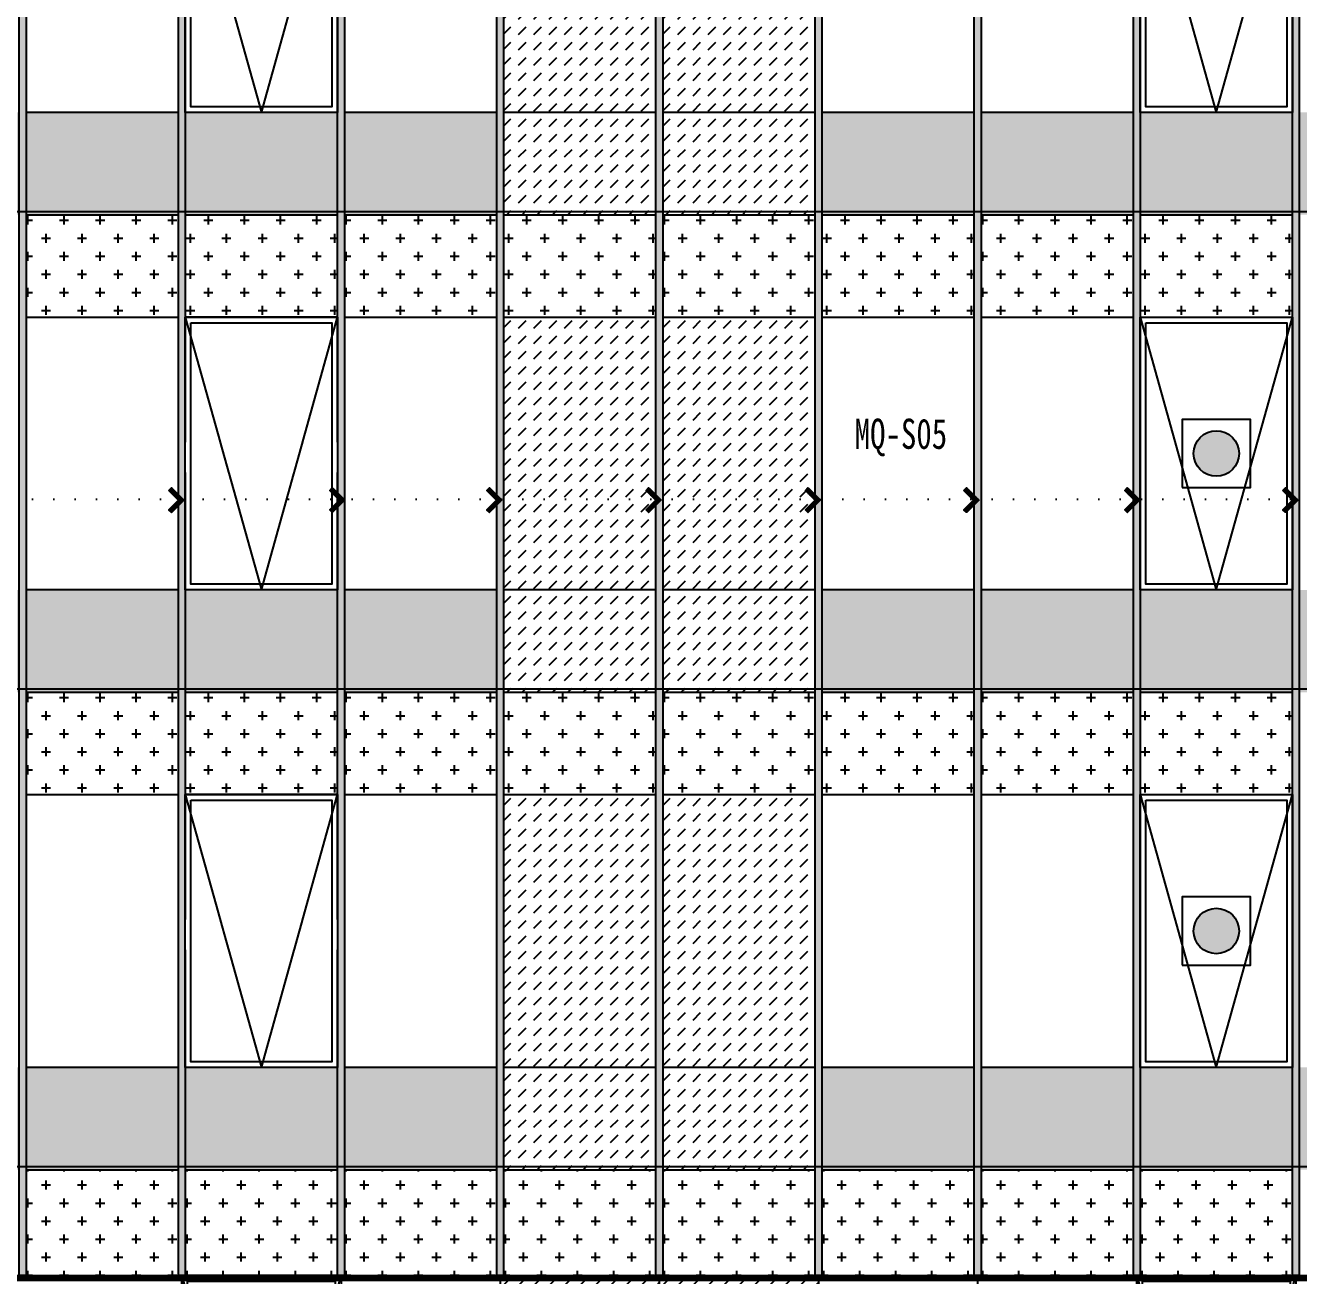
# Model space of a CAD drawing. Extents: x -863035 to 270371, y -8918 to 240488.
# Drawn here: x 80337 to 91536, y 150996 to 161991 of the extents above; entities that cross this region are included whole.
import ezdxf

# ---------------------------------------------------------------- set-up
doc = ezdxf.new("R2010")
doc.units = 0
doc.header["$LTSCALE"] = 1000
doc.header["$MEASUREMENT"] = 0
doc.linetypes.add('109-34 轴网$0$L1$0$$AUDIT_BAD_LTYPE1', pattern=[0])
doc.linetypes.add('DOT2', pattern=[0.125, 0, -0.125])
for name, color, linetype in [('01-标注_符号', 200, 'Continuous'), ('05-填充_156', 156, 'Continuous'), ('05-填充_18', 18, 'Continuous'), ('05-填充_天正', 26, 'Continuous'), ('A-C_窗', 140, 'Continuous'), ('A-SE-MAT', 9, 'Continuous'), ('D_铝板', 181, 'Continuous'), ('E-立面', 255, 'Continuous'), ('E-立面轮廓', 241, 'Continuous')]:
    doc.layers.add(name, color=color, linetype=linetype)
doc.layers.add('04-不打印_辅助线', color=165, linetype='Continuous', plot=False)
doc.styles.add('_TCH_LABEL', font='', dxfattribs={"width": 0.75})
doc.styles.add('logo-3', font='', dxfattribs={"width": 0.8})
doc.styles.get('_TCH_LABEL').set_extended_font_data('SimSun')
doc.styles.get('logo-3').set_extended_font_data('SimSun')
doc.dimstyles.new('副本 ISO-1', dxfattribs={"dimtxt": 2.5, "dimasz": 1.5, "dimexe": 1.25, "dimexo": 0.625, "dimtad": 1, "dimdec": 0, "dimtxsty": 'logo-3', "dimblk": 'ARCHTICK', "dimcen": 2.5, "dimdle": 1, "dimadec": 0, "dimazin": 0, "dimtfac": 1, "dimtdec": 0, "dimtix": 1, "dimtmove": 0, "dimatfit": 3, "dimldrblk": 'AR', "dimfxl": 0, "dimarcsym": 0})
pattern_1 = [(0, (-511818.61, -72520.96), (158.75, 158.75), [79.375, -238.125]), (90, (-511778.92, -72560.65), (-158.75, 158.75), [79.375, -238.125])]
pattern_2 = [(0, (-509018.61, -72520.96), (158.75, 158.75), [79.375, -238.125]), (90, (-508978.92, -72560.65), (-158.75, 158.75), [79.375, -238.125])]
pattern_3 = [(0, (-506218.61, -72520.96), (158.75, 158.75), [79.375, -238.125]), (90, (-506178.92, -72560.65), (-158.75, 158.75), [79.375, -238.125])]
pattern_4 = [(0, (-503418.61, -72520.96), (158.75, 158.75), [79.375, -238.125]), (90, (-503378.92, -72560.65), (-158.75, 158.75), [79.375, -238.125])]
pattern_5 = [(0, (-511818.61, -68320.96), (158.75, 158.75), [79.375, -238.125]), (90, (-511778.92, -68360.65), (-158.75, 158.75), [79.375, -238.125])]
pattern_6 = [(0, (-509018.61, -68320.96), (158.75, 158.75), [79.375, -238.125]), (90, (-508978.92, -68360.65), (-158.75, 158.75), [79.375, -238.125])]
pattern_7 = [(0, (-506218.61, -68320.96), (158.75, 158.75), [79.375, -238.125]), (90, (-506178.92, -68360.65), (-158.75, 158.75), [79.375, -238.125])]
pattern_8 = [(0, (-503418.61, -68320.96), (158.75, 158.75), [79.375, -238.125]), (90, (-503378.92, -68360.65), (-158.75, 158.75), [79.375, -238.125])]

# ---------------------------------------------------------------- blocks, each defined once
blk = doc.blocks.new('A$C70DF4B89')
at = {"layer": 'A-C_窗'}
for points in [[(-1400, 2640), (0, 2640), (0, 0), (-1400, 0)], [(-1350, 2590), (-50, 2590), (-50, 50), (-1350, 50)]]:
    blk.add_lwpolyline(points, close=True, dxfattribs=at)
blk.add_lwpolyline([(-1400, 2640), (-700, 0), (0, 2640)], dxfattribs=at)
blk = doc.blocks.new('消防救援窗口标志')
at = {"layer": 'A-SE-MAT'}
h = blk.add_hatch(color=1, dxfattribs=at)
h.dxf.hatch_style = 1
edge = h.paths.add_edge_path()
edge.add_arc((1413360, -341824), 200, 0, 360)
at = {"layer": 'A-SE-MAT', "color": 1}
blk.add_lwpolyline([(1413060, -342124), (1413660, -342124), (1413660, -341524), (1413060, -341524)], close=True, dxfattribs=at)
blk.add_circle((1413360, -341824), 200, dxfattribs=at)
blk = doc.blocks.new('fdsgdfg')
at = {"layer": 'A-C_窗'}
for points in [[(1400, 2640), (0, 2640)], [(0, 2640), (700, 0), (1400, 2640)], [(1400, 0), (0, 0)]]:
    blk.add_lwpolyline(points, dxfattribs=at)
for points in [[(0, 2640), (1400, 2640), (1400, 0), (0, 0)], [(50, 2590), (1350, 2590), (1350, 50), (50, 50)]]:
    blk.add_lwpolyline(points, close=True, dxfattribs=at)
blk = doc.blocks.new('*U23')
at = {"layer": '05-填充_18'}
h = blk.add_hatch(color=256, dxfattribs=at)
h.dxf.hatch_style = 1
h.paths.add_polyline_path([(60, -15050), (0, -15050), (0, 310), (60, 310)])
blk.add_lwpolyline([(60, -15050), (0, -15050), (0, 310), (60, 310)], close=True)
blk = doc.blocks.new('A$C2DDF4F07')
at = {"layer": 'A-C_窗'}
for points in [[(0, 2400), (1340, 2400), (1340, 0), (0, 0)], [(50, 2350), (1290, 2350), (1290, 50), (50, 50)]]:
    blk.add_lwpolyline(points, close=True, dxfattribs=at)
blk.add_lwpolyline([(0, 2400), (670, 0), (1340, 2400)], dxfattribs=at)
blk = doc.blocks.new('dsfdsg')
at = {"layer": 'A-C_窗'}
for points in [[(1340, 2400), (0, 2400)], [(1340, 0), (0, 0)]]:
    blk.add_lwpolyline(points, dxfattribs=at)
blk.add_wipeout([(0, 1300), (0, 1035), (1340, 1035), (1340, 1300)])
for points in [[(0, 2400), (1340, 2400), (1340, 0), (0, 0)], [(50, 2350), (1290, 2350), (1290, 50), (50, 50)]]:
    blk.add_lwpolyline(points, close=True, dxfattribs=at)
blk.add_lwpolyline([(0, 2400), (670, 0), (1340, 2400)], dxfattribs=at)
blk = doc.blocks.new('_ArchTick')
at = {"color": 0, "linetype": 'ByBlock', "const_width": 0.4}
blk.add_lwpolyline([(-0.5, -0.5), (0.5, 0.5)], dxfattribs=at)
blk = doc.blocks.new('*X7')
at = {"color": 0}
for p, q in [((-1012.3026, 1692.7131), (-1012.3026, 1692.7316)), ((-1012.3025, 1692.7317), (-1012.2928, 1692.7317)), ((-1012.3016, 1692.7121), (-1012.3016, 1692.7326)), ((-1012.3015, 1692.7327), (-1012.2938, 1692.7327)), ((-1012.3006, 1692.7111), (-1012.3006, 1692.7336)), ((-1012.3005, 1692.7337), (-1012.2948, 1692.7337)), ((-1012.2996, 1692.7101), (-1012.2996, 1692.7346)), ((-1012.2995, 1692.7347), (-1012.2958, 1692.7347)), ((-1012.2986, 1692.7091), (-1012.2986, 1692.7356)), ((-1012.2985, 1692.7357), (-1012.2968, 1692.7357)), ((-1012.2976, 1692.7081), (-1012.2976, 1692.7364)), ((-1012.2966, 1692.7071), (-1012.2966, 1692.7354)), ((-1012.2956, 1692.7061), (-1012.2956, 1692.7344)), ((-1012.2946, 1692.7051), (-1012.2946, 1692.7334)), ((-1012.2936, 1692.7041), (-1012.2936, 1692.7324)), ((-1012.2926, 1692.7031), (-1012.2926, 1692.7314)), ((-1012.3116, 1692.7221), (-1012.3116, 1692.7226)), ((-1012.3115, 1692.7227), (-1012.2838, 1692.7227)), ((-1012.3111, 1692.7217), (-1012.2828, 1692.7217)), ((-1012.3106, 1692.7211), (-1012.3106, 1692.7236)), ((-1012.3105, 1692.7237), (-1012.2848, 1692.7237)), ((-1012.3101, 1692.7207), (-1012.2818, 1692.7207)), ((-1012.3096, 1692.7201), (-1012.3096, 1692.7246)), ((-1012.3095, 1692.7247), (-1012.2858, 1692.7247)), ((-1012.3091, 1692.7197), (-1012.2808, 1692.7197)), ((-1012.3086, 1692.7191), (-1012.3086, 1692.7256)), ((-1012.3085, 1692.7257), (-1012.2868, 1692.7257)), ((-1012.3081, 1692.7187), (-1012.2798, 1692.7187)), ((-1012.3076, 1692.7181), (-1012.3076, 1692.7266)), ((-1012.3075, 1692.7267), (-1012.2878, 1692.7267)), ((-1012.3071, 1692.7177), (-1012.2788, 1692.7177)), ((-1012.3066, 1692.7171), (-1012.3066, 1692.7276)), ((-1012.3065, 1692.7277), (-1012.2888, 1692.7277)), ((-1012.3061, 1692.7167), (-1012.2778, 1692.7167)), ((-1012.3056, 1692.7161), (-1012.3056, 1692.7286)), ((-1012.3055, 1692.7287), (-1012.2898, 1692.7287)), ((-1012.3051, 1692.7157), (-1012.2768, 1692.7157)), ((-1012.3046, 1692.7151), (-1012.3046, 1692.7296)), ((-1012.3045, 1692.7297), (-1012.2908, 1692.7297)), ((-1012.3041, 1692.7147), (-1012.2758, 1692.7147)), ((-1012.3036, 1692.7141), (-1012.3036, 1692.7306)), ((-1012.3035, 1692.7307), (-1012.2918, 1692.7307)), ((-1012.3031, 1692.7137), (-1012.2748, 1692.7137)), ((-1012.3021, 1692.7127), (-1012.2738, 1692.7127)), ((-1012.3011, 1692.7117), (-1012.2728, 1692.7117)), ((-1012.3001, 1692.7107), (-1012.2718, 1692.7107)), ((-1012.2991, 1692.7097), (-1012.2708, 1692.7097)), ((-1012.2981, 1692.7087), (-1012.2698, 1692.7087)), ((-1012.2971, 1692.7077), (-1012.2688, 1692.7077)), ((-1012.2961, 1692.7067), (-1012.2678, 1692.7067)), ((-1012.2951, 1692.7057), (-1012.2668, 1692.7057)), ((-1012.2941, 1692.7047), (-1012.2658, 1692.7047)), ((-1012.2931, 1692.7037), (-1012.2648, 1692.7037)), ((-1012.2921, 1692.7027), (-1012.2638, 1692.7027)), ((-1012.2916, 1692.7021), (-1012.2916, 1692.7304)), ((-1012.2911, 1692.7017), (-1012.2628, 1692.7017)), ((-1012.2906, 1692.7011), (-1012.2906, 1692.7294)), ((-1012.2901, 1692.7007), (-1012.2618, 1692.7007)), ((-1012.2896, 1692.7001), (-1012.2896, 1692.7284)), ((-1012.2891, 1692.6997), (-1012.2608, 1692.6997)), ((-1012.2886, 1692.6991), (-1012.2886, 1692.7274)), ((-1012.2881, 1692.6987), (-1012.2598, 1692.6987)), ((-1012.2876, 1692.6981), (-1012.2876, 1692.7264)), ((-1012.2871, 1692.6977), (-1012.2588, 1692.6977)), ((-1012.2866, 1692.6971), (-1012.2866, 1692.7254)), ((-1012.2861, 1692.6967), (-1012.2578, 1692.6967)), ((-1012.2856, 1692.6961), (-1012.2856, 1692.7244)), ((-1012.2851, 1692.6957), (-1012.2568, 1692.6957)), ((-1012.2846, 1692.6951), (-1012.2846, 1692.7234)), ((-1012.2841, 1692.6947), (-1012.2558, 1692.6947)), ((-1012.2836, 1692.6941), (-1012.2836, 1692.7224)), ((-1012.2831, 1692.6937), (-1012.2548, 1692.6937)), ((-1012.2826, 1692.6931), (-1012.2826, 1692.7214)), ((-1012.2821, 1692.6927), (-1012.2538, 1692.6927)), ((-1012.2816, 1692.6921), (-1012.2816, 1692.7204)), ((-1012.2811, 1692.6917), (-1012.2528, 1692.6917)), ((-1012.2806, 1692.6911), (-1012.2806, 1692.7194)), ((-1012.2801, 1692.6907), (-1012.2518, 1692.6907)), ((-1012.2796, 1692.6901), (-1012.2796, 1692.7184)), ((-1012.2791, 1692.6897), (-1012.2508, 1692.6897)), ((-1012.2786, 1692.6891), (-1012.2786, 1692.7174)), ((-1012.2781, 1692.6887), (-1012.2498, 1692.6887)), ((-1012.2776, 1692.6881), (-1012.2776, 1692.7164)), ((-1012.2771, 1692.6877), (-1012.2488, 1692.6877)), ((-1012.2766, 1692.6871), (-1012.2766, 1692.7154)), ((-1012.2761, 1692.6867), (-1012.2478, 1692.6867)), ((-1012.2756, 1692.6861), (-1012.2756, 1692.7144)), ((-1012.2751, 1692.6857), (-1012.2468, 1692.6857)), ((-1012.2746, 1692.6851), (-1012.2746, 1692.7134)), ((-1012.2741, 1692.6847), (-1012.2458, 1692.6847)), ((-1012.2736, 1692.6841), (-1012.2736, 1692.7124)), ((-1012.2731, 1692.6837), (-1012.2448, 1692.6837)), ((-1012.2726, 1692.6831), (-1012.2726, 1692.7114)), ((-1012.2721, 1692.6827), (-1012.2438, 1692.6827)), ((-1012.2716, 1692.6821), (-1012.2716, 1692.7104)), ((-1012.2711, 1692.6817), (-1012.2428, 1692.6817)), ((-1012.2706, 1692.6811), (-1012.2706, 1692.7094)), ((-1012.2701, 1692.6807), (-1012.2418, 1692.6807)), ((-1012.2696, 1692.6801), (-1012.2696, 1692.7084)), ((-1012.2691, 1692.6797), (-1012.2408, 1692.6797)), ((-1012.2686, 1692.6791), (-1012.2686, 1692.7074)), ((-1012.2681, 1692.6787), (-1012.2398, 1692.6787)), ((-1012.2676, 1692.6781), (-1012.2676, 1692.7064)), ((-1012.2671, 1692.6777), (-1012.2388, 1692.6777)), ((-1012.2666, 1692.6771), (-1012.2666, 1692.7054)), ((-1012.2666, 1692.6627), (-1012.2383, 1692.6627)), ((-1012.2666, 1692.6344), (-1012.2666, 1692.6627)), ((-1012.2661, 1692.6767), (-1012.2378, 1692.6767)), ((-1012.2656, 1692.6761), (-1012.2656, 1692.7044)), ((-1012.2656, 1692.6637), (-1012.2373, 1692.6637)), ((-1012.2656, 1692.6354), (-1012.2656, 1692.6637)), ((-1012.2651, 1692.6757), (-1012.2368, 1692.6757)), ((-1012.2646, 1692.6751), (-1012.2646, 1692.7034)), ((-1012.2646, 1692.6647), (-1012.2363, 1692.6647)), ((-1012.2646, 1692.6364), (-1012.2646, 1692.6647)), ((-1012.2641, 1692.6747), (-1012.2358, 1692.6747)), ((-1012.2636, 1692.6741), (-1012.2636, 1692.7024)), ((-1012.2636, 1692.6657), (-1012.2353, 1692.6657)), ((-1012.2636, 1692.6374), (-1012.2636, 1692.6657)), ((-1012.2631, 1692.6737), (-1012.2348, 1692.6737)), ((-1012.2626, 1692.6731), (-1012.2626, 1692.7014)), ((-1012.2626, 1692.6667), (-1012.2343, 1692.6667)), ((-1012.2626, 1692.6384), (-1012.2626, 1692.6667)), ((-1012.2621, 1692.6727), (-1012.2338, 1692.6727)), ((-1012.2616, 1692.6721), (-1012.2616, 1692.7004)), ((-1012.2616, 1692.6677), (-1012.2333, 1692.6677)), ((-1012.2616, 1692.6394), (-1012.2616, 1692.6677)), ((-1012.2611, 1692.6717), (-1012.2328, 1692.6717)), ((-1012.2606, 1692.6711), (-1012.2606, 1692.6994)), ((-1012.2606, 1692.6687), (-1012.2323, 1692.6687)), ((-1012.2606, 1692.6404), (-1012.2606, 1692.6687)), ((-1012.2601, 1692.6707), (-1012.2318, 1692.6707)), ((-1012.2596, 1692.6701), (-1012.2596, 1692.6984)), ((-1012.2596, 1692.6697), (-1012.2313, 1692.6697)), ((-1012.2596, 1692.6414), (-1012.2596, 1692.6697)), ((-1012.2586, 1692.6424), (-1012.2586, 1692.6974)), ((-1012.2576, 1692.6434), (-1012.2576, 1692.6964)), ((-1012.2566, 1692.6444), (-1012.2566, 1692.6954)), ((-1012.2556, 1692.6454), (-1012.2556, 1692.6944)), ((-1012.2546, 1692.6464), (-1012.2546, 1692.6934)), ((-1012.2536, 1692.6474), (-1012.2536, 1692.6924)), ((-1012.2526, 1692.6484), (-1012.2526, 1692.6914)), ((-1012.2516, 1692.6494), (-1012.2516, 1692.6904)), ((-1012.2506, 1692.6504), (-1012.2506, 1692.6894)), ((-1012.2496, 1692.6514), (-1012.2496, 1692.6884)), ((-1012.2486, 1692.6524), (-1012.2486, 1692.6874)), ((-1012.2476, 1692.6534), (-1012.2476, 1692.6864)), ((-1012.2466, 1692.6544), (-1012.2466, 1692.6854)), ((-1012.2456, 1692.6554), (-1012.2456, 1692.6844)), ((-1012.2446, 1692.6564), (-1012.2446, 1692.6834)), ((-1012.2436, 1692.6574), (-1012.2436, 1692.6824)), ((-1012.2426, 1692.6584), (-1012.2426, 1692.6814)), ((-1012.2416, 1692.6594), (-1012.2416, 1692.6804)), ((-1012.2406, 1692.6604), (-1012.2406, 1692.6794)), ((-1012.2396, 1692.6614), (-1012.2396, 1692.6784)), ((-1012.2386, 1692.6624), (-1012.2386, 1692.6774)), ((-1012.2376, 1692.6634), (-1012.2376, 1692.6764)), ((-1012.2366, 1692.6644), (-1012.2366, 1692.6754)), ((-1012.2356, 1692.6654), (-1012.2356, 1692.6744)), ((-1012.2346, 1692.6664), (-1012.2346, 1692.6734)), ((-1012.2336, 1692.6674), (-1012.2336, 1692.6724)), ((-1012.2326, 1692.6684), (-1012.2326, 1692.6714)), ((-1012.2316, 1692.6694), (-1012.2316, 1692.6704)), ((-1012.3116, 1692.6177), (-1012.2833, 1692.6177)), ((-1012.3116, 1692.6172), (-1012.3116, 1692.6177)), ((-1012.3111, 1692.6167), (-1012.2843, 1692.6167)), ((-1012.3106, 1692.6187), (-1012.2823, 1692.6187)), ((-1012.3106, 1692.6162), (-1012.3106, 1692.6187)), ((-1012.3101, 1692.6157), (-1012.2853, 1692.6157)), ((-1012.3096, 1692.6197), (-1012.2813, 1692.6197)), ((-1012.3096, 1692.6152), (-1012.3096, 1692.6197)), ((-1012.3091, 1692.6147), (-1012.2863, 1692.6147)), ((-1012.3086, 1692.6207), (-1012.2803, 1692.6207)), ((-1012.3086, 1692.6142), (-1012.3086, 1692.6207)), ((-1012.3081, 1692.6137), (-1012.2873, 1692.6137)), ((-1012.3076, 1692.6217), (-1012.2793, 1692.6217)), ((-1012.3076, 1692.6132), (-1012.3076, 1692.6217)), ((-1012.3071, 1692.6127), (-1012.2883, 1692.6127)), ((-1012.3066, 1692.6227), (-1012.2783, 1692.6227)), ((-1012.3066, 1692.6122), (-1012.3066, 1692.6227)), ((-1012.3061, 1692.6117), (-1012.2893, 1692.6117)), ((-1012.3056, 1692.6237), (-1012.2773, 1692.6237)), ((-1012.3056, 1692.6112), (-1012.3056, 1692.6237)), ((-1012.3051, 1692.6107), (-1012.2903, 1692.6107)), ((-1012.3046, 1692.6247), (-1012.2763, 1692.6247)), ((-1012.3046, 1692.6102), (-1012.3046, 1692.6247)), ((-1012.3041, 1692.6097), (-1012.2913, 1692.6097)), ((-1012.3036, 1692.6257), (-1012.2753, 1692.6257)), ((-1012.3036, 1692.6092), (-1012.3036, 1692.6257)), ((-1012.3031, 1692.6087), (-1012.2923, 1692.6087)), ((-1012.3026, 1692.6267), (-1012.2743, 1692.6267)), ((-1012.3026, 1692.6082), (-1012.3026, 1692.6267)), ((-1012.3021, 1692.6077), (-1012.2933, 1692.6077)), ((-1012.3016, 1692.6277), (-1012.2733, 1692.6277)), ((-1012.3016, 1692.6072), (-1012.3016, 1692.6277)), ((-1012.3011, 1692.6067), (-1012.2943, 1692.6067)), ((-1012.3006, 1692.6287), (-1012.2723, 1692.6287)), ((-1012.3006, 1692.6062), (-1012.3006, 1692.6287)), ((-1012.3001, 1692.6057), (-1012.2953, 1692.6057)), ((-1012.2996, 1692.6297), (-1012.2713, 1692.6297)), ((-1012.2996, 1692.6052), (-1012.2996, 1692.6297)), ((-1012.2991, 1692.6047), (-1012.2963, 1692.6047)), ((-1012.2986, 1692.6307), (-1012.2703, 1692.6307)), ((-1012.2986, 1692.6042), (-1012.2986, 1692.6307)), ((-1012.2981, 1692.6037), (-1012.2973, 1692.6037)), ((-1012.2976, 1692.6317), (-1012.2693, 1692.6317)), ((-1012.2976, 1692.6034), (-1012.2976, 1692.6317)), ((-1012.2966, 1692.6327), (-1012.2683, 1692.6327)), ((-1012.2966, 1692.6044), (-1012.2966, 1692.6327)), ((-1012.2956, 1692.6337), (-1012.2673, 1692.6337)), ((-1012.2956, 1692.6054), (-1012.2956, 1692.6337)), ((-1012.2946, 1692.6347), (-1012.2663, 1692.6347)), ((-1012.2946, 1692.6064), (-1012.2946, 1692.6347)), ((-1012.2936, 1692.6357), (-1012.2653, 1692.6357)), ((-1012.2936, 1692.6074), (-1012.2936, 1692.6357)), ((-1012.2926, 1692.6367), (-1012.2643, 1692.6367)), ((-1012.2926, 1692.6084), (-1012.2926, 1692.6367)), ((-1012.2916, 1692.6377), (-1012.2633, 1692.6377)), ((-1012.2916, 1692.6094), (-1012.2916, 1692.6377)), ((-1012.2906, 1692.6387), (-1012.2623, 1692.6387)), ((-1012.2906, 1692.6104), (-1012.2906, 1692.6387)), ((-1012.2896, 1692.6397), (-1012.2613, 1692.6397)), ((-1012.2896, 1692.6114), (-1012.2896, 1692.6397)), ((-1012.2886, 1692.6407), (-1012.2603, 1692.6407)), ((-1012.2886, 1692.6124), (-1012.2886, 1692.6407)), ((-1012.2876, 1692.6417), (-1012.2593, 1692.6417)), ((-1012.2876, 1692.6134), (-1012.2876, 1692.6417)), ((-1012.2866, 1692.6427), (-1012.2583, 1692.6427)), ((-1012.2866, 1692.6144), (-1012.2866, 1692.6427)), ((-1012.2856, 1692.6437), (-1012.2573, 1692.6437)), ((-1012.2856, 1692.6154), (-1012.2856, 1692.6437)), ((-1012.2846, 1692.6447), (-1012.2563, 1692.6447)), ((-1012.2846, 1692.6164), (-1012.2846, 1692.6447)), ((-1012.2836, 1692.6457), (-1012.2553, 1692.6457)), ((-1012.2836, 1692.6174), (-1012.2836, 1692.6457)), ((-1012.2826, 1692.6467), (-1012.2543, 1692.6467)), ((-1012.2826, 1692.6184), (-1012.2826, 1692.6467)), ((-1012.2816, 1692.6477), (-1012.2533, 1692.6477)), ((-1012.2816, 1692.6194), (-1012.2816, 1692.6477)), ((-1012.2806, 1692.6487), (-1012.2523, 1692.6487)), ((-1012.2806, 1692.6204), (-1012.2806, 1692.6487)), ((-1012.2796, 1692.6497), (-1012.2513, 1692.6497)), ((-1012.2796, 1692.6214), (-1012.2796, 1692.6497)), ((-1012.2786, 1692.6507), (-1012.2503, 1692.6507)), ((-1012.2786, 1692.6224), (-1012.2786, 1692.6507)), ((-1012.2776, 1692.6517), (-1012.2493, 1692.6517)), ((-1012.2776, 1692.6234), (-1012.2776, 1692.6517)), ((-1012.2766, 1692.6527), (-1012.2483, 1692.6527)), ((-1012.2766, 1692.6244), (-1012.2766, 1692.6527)), ((-1012.2756, 1692.6537), (-1012.2473, 1692.6537)), ((-1012.2756, 1692.6254), (-1012.2756, 1692.6537)), ((-1012.2746, 1692.6547), (-1012.2463, 1692.6547)), ((-1012.2746, 1692.6264), (-1012.2746, 1692.6547)), ((-1012.2736, 1692.6557), (-1012.2453, 1692.6557)), ((-1012.2736, 1692.6274), (-1012.2736, 1692.6557)), ((-1012.2726, 1692.6567), (-1012.2443, 1692.6567)), ((-1012.2726, 1692.6284), (-1012.2726, 1692.6567)), ((-1012.2716, 1692.6577), (-1012.2433, 1692.6577)), ((-1012.2716, 1692.6294), (-1012.2716, 1692.6577)), ((-1012.2706, 1692.6587), (-1012.2423, 1692.6587)), ((-1012.2706, 1692.6304), (-1012.2706, 1692.6587)), ((-1012.2696, 1692.6597), (-1012.2413, 1692.6597)), ((-1012.2696, 1692.6314), (-1012.2696, 1692.6597)), ((-1012.2686, 1692.6607), (-1012.2403, 1692.6607)), ((-1012.2686, 1692.6324), (-1012.2686, 1692.6607)), ((-1012.2676, 1692.6617), (-1012.2393, 1692.6617)), ((-1012.2676, 1692.6334), (-1012.2676, 1692.6617))]:
    blk.add_line(p, q, dxfattribs=at)
blk = doc.blocks.new('A-ARROW')
blk.add_lwpolyline([(0.0808, 0.0525), (0.0666, 0.0666), (0, 0), (0.0666, -0.0666), (0.0808, -0.0525), (0.0283, 0)], close=True)
at = {"rotation": 180}
blk.add_blockref('*X7', (-1012.2311, 1692.6699), dxfattribs=at)
blk = doc.blocks.new('AR')
at = {"xscale": -21.59999999986031, "yscale": 21.59999999999127, "zscale": 21.6, "rotation": 359.9999997162888}
blk.add_blockref('A-ARROW', (0, 0), dxfattribs=at)
blk = doc.blocks.new('jyhdrtjy')
at = {"layer": '05-填充_156'}
h = blk.add_hatch(dxfattribs=at)
h.set_pattern_fill('DASH', color=256, scale=100, angle=45)
h.set_pattern_definition([(45, (-507618.61, -64120.96), (1e-14, 134.703842), [95.25, -95.25])])
h.paths.add_polyline_path([(22697.8, -7548.3), (21357.8, -7548.3), (21357.8, -10848.3), (22697.8, -10848.3)])
h = blk.add_hatch(dxfattribs=at)
h.set_pattern_fill('DASH', color=256, scale=100, angle=45)
h.set_pattern_definition([(45, (-506218.61, -64120.96), (1e-14, 134.703842), [95.25, -95.25])])
h.paths.add_polyline_path([(24097.8, -7548.3), (22757.8, -7548.3), (22757.8, -10848.3), (24097.8, -10848.3)])
h = blk.add_hatch(dxfattribs=at)
h.set_pattern_fill('CROSS', color=136, scale=100)
h.set_pattern_definition(pattern_5)
h.paths.add_polyline_path([(18497.8, -10848.3), (17157.8, -10848.3), (17157.8, -11748.3), (18497.8, -11748.3)])
h = blk.add_hatch(dxfattribs=at)
h.set_pattern_fill('CROSS', color=136, scale=100)
h.set_pattern_definition(pattern_5)
h.paths.add_polyline_path([(19897.8, -10848.3), (18557.8, -10848.3), (18557.8, -11748.3), (19897.8, -11748.3)])
h = blk.add_hatch(dxfattribs=at)
h.set_pattern_fill('CROSS', color=136, scale=100)
h.set_pattern_definition(pattern_6)
h.paths.add_polyline_path([(21297.8, -10848.3), (19957.8, -10848.3), (19957.8, -11748.3), (21297.8, -11748.3)])
h = blk.add_hatch(dxfattribs=at)
h.set_pattern_fill('CROSS', color=136, scale=100)
h.set_pattern_definition(pattern_6)
h.paths.add_polyline_path([(22697.8, -10848.3), (21357.8, -10848.3), (21357.8, -11748.3), (22697.8, -11748.3)])
h = blk.add_hatch(dxfattribs=at)
h.set_pattern_fill('CROSS', color=136, scale=100)
h.set_pattern_definition(pattern_7)
h.paths.add_polyline_path([(24097.8, -10848.3), (22757.8, -10848.3), (22757.8, -11748.3), (24097.8, -11748.3)])
h = blk.add_hatch(dxfattribs=at)
h.set_pattern_fill('CROSS', color=136, scale=100)
h.set_pattern_definition(pattern_7)
h.paths.add_polyline_path([(25497.8, -10848.3), (24157.8, -10848.3), (24157.8, -11748.3), (25497.8, -11748.3)])
h = blk.add_hatch(dxfattribs=at)
h.set_pattern_fill('CROSS', color=136, scale=100)
h.set_pattern_definition(pattern_8)
h.paths.add_polyline_path([(26897.8, -10848.3), (25557.8, -10848.3), (25557.8, -11748.3), (26897.8, -11748.3)])
h = blk.add_hatch(dxfattribs=at)
h.set_pattern_fill('CROSS', color=136, scale=100)
h.set_pattern_definition(pattern_8)
h.paths.add_polyline_path([(28297.8, -10848.3), (26957.8, -10848.3), (26957.8, -11748.3), (28297.8, -11748.3)])
h = blk.add_hatch(dxfattribs=at)
h.set_pattern_fill('DASH', color=256, scale=100, angle=45)
h.set_pattern_definition([(45, (-507618.61, -68320.96), (1e-14, 134.703842), [95.25, -95.25])])
h.paths.add_polyline_path([(22697.8, -11748.3), (21357.8, -11748.3), (21357.8, -15048.3), (22697.8, -15048.3)])
h = blk.add_hatch(dxfattribs=at)
h.set_pattern_fill('DASH', color=256, scale=100, angle=45)
h.set_pattern_definition([(45, (-506218.61, -68320.96), (1e-14, 134.703842), [95.25, -95.25])])
h.paths.add_polyline_path([(24097.8, -11748.3), (22757.8, -11748.3), (22757.8, -15048.3), (24097.8, -15048.3)])
h = blk.add_hatch(dxfattribs=at)
h.set_pattern_fill('CROSS', color=136, scale=100)
h.set_pattern_definition(pattern_1)
h.paths.add_polyline_path([(18497.8, -15048.3), (17157.8, -15048.3), (17157.8, -15948.3), (18497.8, -15948.3)])
h = blk.add_hatch(dxfattribs=at)
h.set_pattern_fill('CROSS', color=136, scale=100)
h.set_pattern_definition(pattern_1)
h.paths.add_polyline_path([(19897.8, -15048.3), (18557.8, -15048.3), (18557.8, -15948.3), (19897.8, -15948.3)])
h = blk.add_hatch(dxfattribs=at)
h.set_pattern_fill('CROSS', color=136, scale=100)
h.set_pattern_definition(pattern_2)
h.paths.add_polyline_path([(21297.8, -15048.3), (19957.8, -15048.3), (19957.8, -15948.3), (21297.8, -15948.3)])
h = blk.add_hatch(dxfattribs=at)
h.set_pattern_fill('CROSS', color=136, scale=100)
h.set_pattern_definition(pattern_2)
h.paths.add_polyline_path([(22697.8, -15048.3), (21357.8, -15048.3), (21357.8, -15948.3), (22697.8, -15948.3)])
h = blk.add_hatch(dxfattribs=at)
h.set_pattern_fill('CROSS', color=136, scale=100)
h.set_pattern_definition(pattern_3)
h.paths.add_polyline_path([(24097.8, -15048.3), (22757.8, -15048.3), (22757.8, -15948.3), (24097.8, -15948.3)])
h = blk.add_hatch(dxfattribs=at)
h.set_pattern_fill('CROSS', color=136, scale=100)
h.set_pattern_definition(pattern_3)
h.paths.add_polyline_path([(25497.8, -15048.3), (24157.8, -15048.3), (24157.8, -15948.3), (25497.8, -15948.3)])
h = blk.add_hatch(dxfattribs=at)
h.set_pattern_fill('CROSS', color=136, scale=100)
h.set_pattern_definition(pattern_4)
h.paths.add_polyline_path([(26897.8, -15048.3), (25557.8, -15048.3), (25557.8, -15948.3), (26897.8, -15948.3)])
h = blk.add_hatch(dxfattribs=at)
h.set_pattern_fill('CROSS', color=136, scale=100)
h.set_pattern_definition(pattern_4)
h.paths.add_polyline_path([(28297.8, -15048.3), (26957.8, -15048.3), (26957.8, -15948.3), (28297.8, -15948.3)])
h = blk.add_hatch(dxfattribs=at)
h.set_pattern_fill('DASH', color=256, scale=100, angle=45)
h.set_pattern_definition([(45, (-507618.61, -72520.96), (1e-14, 134.703842), [95.25, -95.25])])
h.paths.add_polyline_path([(22697.8, -15948.3), (21357.8, -15948.3), (21357.8, -19248.3), (22697.8, -19248.3)])
h = blk.add_hatch(dxfattribs=at)
h.set_pattern_fill('DASH', color=256, scale=100, angle=45)
h.set_pattern_definition([(45, (-506218.61, -72520.96), (1e-14, 134.703842), [95.25, -95.25])])
h.paths.add_polyline_path([(24097.8, -15948.3), (22757.8, -15948.3), (22757.8, -19248.3), (24097.8, -19248.3)])
h = blk.add_hatch(dxfattribs=at)
h.set_pattern_fill('CROSS', color=136, scale=100)
h.set_pattern_definition(pattern_1)
h.paths.add_polyline_path([(18497.8, -19248.3), (17157.8, -19248.3), (17157.8, -20178.3), (18497.8, -20178.3)])
h = blk.add_hatch(dxfattribs=at)
h.set_pattern_fill('CROSS', color=136, scale=100)
h.set_pattern_definition([(0, (-510418.61, -72520.96), (158.75, 158.75), [79.375, -238.125]), (90, (-510378.92, -72560.65), (-158.75, 158.75), [79.375, -238.125])])
h.paths.add_polyline_path([(19897.8, -19248.3), (18557.8, -19248.3), (18557.8, -20178.3), (19897.8, -20178.3)])
h = blk.add_hatch(dxfattribs=at)
h.set_pattern_fill('CROSS', color=136, scale=100)
h.set_pattern_definition(pattern_2)
h.paths.add_polyline_path([(21297.8, -19248.3), (19957.8, -19248.3), (19957.8, -20178.3), (21297.8, -20178.3)])
h = blk.add_hatch(dxfattribs=at)
h.set_pattern_fill('CROSS', color=136, scale=100)
h.set_pattern_definition([(0, (-507618.61, -72520.96), (158.75, 158.75), [79.375, -238.125]), (90, (-507578.92, -72560.65), (-158.75, 158.75), [79.375, -238.125])])
h.paths.add_polyline_path([(22697.8, -19248.3), (21357.8, -19248.3), (21357.8, -20178.3), (22697.8, -20178.3)])
h = blk.add_hatch(dxfattribs=at)
h.set_pattern_fill('CROSS', color=136, scale=100)
h.set_pattern_definition(pattern_3)
h.paths.add_polyline_path([(24097.8, -19248.3), (22757.8, -19248.3), (22757.8, -20178.3), (24097.8, -20178.3)])
h = blk.add_hatch(dxfattribs=at)
h.set_pattern_fill('CROSS', color=136, scale=100)
h.set_pattern_definition([(0, (-504818.61, -72520.96), (158.75, 158.75), [79.375, -238.125]), (90, (-504778.92, -72560.65), (-158.75, 158.75), [79.375, -238.125])])
h.paths.add_polyline_path([(25497.8, -19248.3), (24157.8, -19248.3), (24157.8, -20178.3), (25497.8, -20178.3)])
h = blk.add_hatch(dxfattribs=at)
h.set_pattern_fill('CROSS', color=136, scale=100)
h.set_pattern_definition(pattern_4)
h.paths.add_polyline_path([(26897.8, -19248.3), (25557.8, -19248.3), (25557.8, -20178.3), (26897.8, -20178.3)])
h = blk.add_hatch(dxfattribs=at)
h.set_pattern_fill('CROSS', color=136, scale=100)
h.set_pattern_definition([(0, (-502018.61, -72520.96), (158.75, 158.75), [79.375, -238.125]), (90, (-501978.92, -72560.65), (-158.75, 158.75), [79.375, -238.125])])
h.paths.add_polyline_path([(28297.8, -19248.3), (26957.8, -19248.3), (26957.8, -20178.3), (28297.8, -20178.3)])
at = {"layer": '05-填充_天正'}
h = blk.add_hatch(dxfattribs=at)
h.set_pattern_fill('AR-CONC', color=256, scale=200)
h.set_pattern_definition([(50, (396515.96, -166974.53), (364.36934, -31.87817), [38.1, -419.1]), (355, (396515.96, -166974.53), (-70.48565, 382.1133), [30.48, -335.28]), (100.451, (396546.32, -166977.2), (293.885, 350.23338), [32.38, -356.18]), (46.1842, (396515.96, -166872.93), (542.1581, -84.08466), [57.15, -628.65]), (96.6356, (396561.14, -166879.94), (474.8085, 494.8511), [48.57, -534.27]), (351.184, (396515.96, -166872.93), (474.8092, 494.8502), [45.72, -502.92]), (21, (396566.76, -166898.33), (303.22976, -204.53104), [38.1, -419.1]), (326, (396566.76, -166898.33), (123.60406, 368.37593), [30.48, -335.28]), (71.4514, (396592.03, -166915.38), (426.83298, 163.84572), [32.38, -356.18]), (37.5, (396515.96, -166974.53), (6.177207, 169.110078), [0, -331.216, 0, -340.36, 0, -336.55]), (7.5, (396515.96, -166974.53), (133.639325, 200.36115), [0, -194.056, 0, -323.596, 0, -128.27]), (327.5, (396402.68, -166974.53), (271.18119, -11.45749), [0, -127, 0, -396.24, 0, -525.78]), (317.5, (396351.88, -166974.53), (296.25836, 50.85298), [0, -165.1, 0, -263.144, 0, -373.38])])
h.paths.add_polyline_path([(59157.8, -10848.3), (59927.8, -10848.3), (59927.8, -9948.3), (59157.8, -9948.3)])
h.paths.add_polyline_path([(57757.8, -10848.3), (59097.8, -10848.3), (59097.8, -9948.3), (57757.8, -9948.3)])
h.paths.add_polyline_path([(53557.8, -9948.3), (54897.8, -9948.3), (54897.8, -10848.3), (53557.8, -10848.3)])
h.paths.add_polyline_path([(52157.8, -10848.3), (53497.8, -10848.3), (53497.8, -9948.3), (52157.8, -9948.3)])
h.paths.add_polyline_path([(50757.8, -9948.3), (52097.8, -9948.3), (52097.8, -10848.3), (50757.8, -10848.3)])
h.paths.add_polyline_path([(49357.8, -10848.3), (50697.8, -10848.3), (50697.8, -9948.3), (49357.8, -9948.3)])
h.paths.add_polyline_path([(47957.8, -10848.3), (48727.8, -10848.3), (48727.8, -9948.3), (47957.8, -9948.3)])
h.paths.add_polyline_path([(46557.8, -9948.3), (47897.8, -9948.3), (47897.8, -10848.3), (46557.8, -10848.3)])
h.paths.add_polyline_path([(45157.8, -10848.3), (46497.8, -10848.3), (46497.8, -9948.3), (45157.8, -9948.3)])
h.paths.add_polyline_path([(43757.8, -10848.3), (45097.8, -10848.3), (45097.8, -9948.3), (43757.8, -9948.3)])
h.paths.add_polyline_path([(42357.8, -9948.3), (43127.8, -9948.3), (43127.8, -10848.3), (42357.8, -10848.3)])
h.paths.add_polyline_path([(40957.8, -10848.3), (42297.8, -10848.3), (42297.8, -9948.3), (40957.8, -9948.3)])
h.paths.add_polyline_path([(36757.8, -10848.3), (38097.8, -10848.3), (38097.8, -9948.3), (36757.8, -9948.3)])
h.paths.add_polyline_path([(35357.8, -9948.3), (36697.8, -9948.3), (36697.8, -10848.3), (35357.8, -10848.3)])
h.paths.add_polyline_path([(33957.8, -10848.3), (35297.8, -10848.3), (35297.8, -9948.3), (33957.8, -9948.3)])
h.paths.add_polyline_path([(32557.8, -9948.3), (33897.8, -9948.3), (33897.8, -10848.3), (32557.8, -10848.3)])
h.paths.add_polyline_path([(32127.8, -10848.3), (32497.8, -10848.3), (32497.8, -9948.3), (32127.8, -9948.3)])
h.paths.add_polyline_path([(31157.8, -10848.3), (31927.8, -10848.3), (31927.8, -9948.3), (31157.8, -9948.3)])
h.paths.add_polyline_path([(28357.8, -9948.3), (29697.8, -9948.3), (29697.8, -10848.3), (28357.8, -10848.3)])
h.paths.add_polyline_path([(26957.8, -10848.3), (28297.8, -10848.3), (28297.8, -9948.3), (26957.8, -9948.3)])
h.paths.add_polyline_path([(25557.8, -9948.3), (26897.8, -9948.3), (26897.8, -10848.3), (25557.8, -10848.3)])
h.paths.add_polyline_path([(24157.8, -10848.3), (25497.8, -10848.3), (25497.8, -9948.3), (24157.8, -9948.3)])
h.paths.add_polyline_path([(19957.8, -9948.3), (21297.8, -9948.3), (21297.8, -10848.3), (19957.8, -10848.3)])
h.paths.add_polyline_path([(18557.8, -10848.3), (19897.8, -10848.3), (19897.8, -9948.3), (18557.8, -9948.3)])
h.paths.add_polyline_path([(17157.8, -10848.3), (18497.8, -10848.3), (18497.8, -9948.3), (17157.8, -9948.3)])
h.paths.add_polyline_path([(15757.8, -10848.3), (17097.8, -10848.3), (17097.8, -9948.3), (15757.8, -9948.3)])
h.paths.add_polyline_path([(13527.8, -10848.3), (14297.8, -10848.3), (14297.8, -9948.3), (13527.8, -9948.3)])
h = blk.add_hatch(dxfattribs=at)
h.set_pattern_fill('AR-CONC', color=256, scale=200)
h.set_pattern_definition([(50, (396515.96, -171174.53), (364.36934, -31.87817), [38.1, -419.1]), (355, (396515.96, -171174.53), (-70.48565, 382.1133), [30.48, -335.28]), (100.451, (396546.32, -171177.2), (293.885, 350.23338), [32.38, -356.18]), (46.1842, (396515.96, -171072.93), (542.1581, -84.08466), [57.15, -628.65]), (96.6356, (396561.14, -171079.94), (474.8085, 494.8511), [48.57, -534.27]), (351.184, (396515.96, -171072.93), (474.8092, 494.8502), [45.72, -502.92]), (21, (396566.76, -171098.33), (303.22976, -204.53104), [38.1, -419.1]), (326, (396566.76, -171098.33), (123.60406, 368.37593), [30.48, -335.28]), (71.4514, (396592.03, -171115.38), (426.83298, 163.84572), [32.38, -356.18]), (37.5, (396515.96, -171174.53), (6.177207, 169.110078), [0, -331.216, 0, -340.36, 0, -336.55]), (7.5, (396515.96, -171174.53), (133.639325, 200.36115), [0, -194.056, 0, -323.596, 0, -128.27]), (327.5, (396402.68, -171174.53), (271.18119, -11.45749), [0, -127, 0, -396.24, 0, -525.78]), (317.5, (396351.88, -171174.53), (296.25836, 50.85298), [0, -165.1, 0, -263.144, 0, -373.38])])
h.paths.add_polyline_path([(60127.8, -14148.3), (61327.8, -14148.3), (61327.8, -15048.3), (60127.8, -15048.3)])
h.paths.add_polyline_path([(59157.8, -15048.3), (59927.8, -15048.3), (59927.8, -14148.3), (59157.8, -14148.3)])
h.paths.add_polyline_path([(57757.8, -15048.3), (59097.8, -15048.3), (59097.8, -14148.3), (57757.8, -14148.3)])
h.paths.add_polyline_path([(53557.8, -14148.3), (54897.8, -14148.3), (54897.8, -15048.3), (53557.8, -15048.3)])
h.paths.add_polyline_path([(52157.8, -15048.3), (53497.8, -15048.3), (53497.8, -14148.3), (52157.8, -14148.3)])
h.paths.add_polyline_path([(50757.8, -14148.3), (52097.8, -14148.3), (52097.8, -15048.3), (50757.8, -15048.3)])
h.paths.add_polyline_path([(49357.8, -15048.3), (50697.8, -15048.3), (50697.8, -14148.3), (49357.8, -14148.3)])
h.paths.add_polyline_path([(47957.8, -15048.3), (48727.8, -15048.3), (48727.8, -14148.3), (47957.8, -14148.3)])
h.paths.add_polyline_path([(46557.8, -14148.3), (47897.8, -14148.3), (47897.8, -15048.3), (46557.8, -15048.3)])
h.paths.add_polyline_path([(45157.8, -15048.3), (46497.8, -15048.3), (46497.8, -14148.3), (45157.8, -14148.3)])
h.paths.add_polyline_path([(43757.8, -15048.3), (45097.8, -15048.3), (45097.8, -14148.3), (43757.8, -14148.3)])
h.paths.add_polyline_path([(42357.8, -14148.3), (43127.8, -14148.3), (43127.8, -15048.3), (42357.8, -15048.3)])
h.paths.add_polyline_path([(40957.8, -15048.3), (42297.8, -15048.3), (42297.8, -14148.3), (40957.8, -14148.3)])
h.paths.add_polyline_path([(36757.8, -15048.3), (38097.8, -15048.3), (38097.8, -14148.3), (36757.8, -14148.3)])
h.paths.add_polyline_path([(35357.8, -14148.3), (36697.8, -14148.3), (36697.8, -15048.3), (35357.8, -15048.3)])
h.paths.add_polyline_path([(33957.8, -15048.3), (35297.8, -15048.3), (35297.8, -14148.3), (33957.8, -14148.3)])
h.paths.add_polyline_path([(32557.8, -14148.3), (33897.8, -14148.3), (33897.8, -15048.3), (32557.8, -15048.3)])
h.paths.add_polyline_path([(32127.8, -15048.3), (32497.8, -15048.3), (32497.8, -14148.3), (32127.8, -14148.3)])
h.paths.add_polyline_path([(31157.8, -15048.3), (31927.8, -15048.3), (31927.8, -14148.3), (31157.8, -14148.3)])
h.paths.add_polyline_path([(28357.8, -14148.3), (29697.8, -14148.3), (29697.8, -15048.3), (28357.8, -15048.3)])
h.paths.add_polyline_path([(26957.8, -15048.3), (28297.8, -15048.3), (28297.8, -14148.3), (26957.8, -14148.3)])
h.paths.add_polyline_path([(25557.8, -14148.3), (26897.8, -14148.3), (26897.8, -15048.3), (25557.8, -15048.3)])
h.paths.add_polyline_path([(24157.8, -15048.3), (25497.8, -15048.3), (25497.8, -14148.3), (24157.8, -14148.3)])
h.paths.add_polyline_path([(19957.8, -14148.3), (21297.8, -14148.3), (21297.8, -15048.3), (19957.8, -15048.3)])
h.paths.add_polyline_path([(18557.8, -15048.3), (19897.8, -15048.3), (19897.8, -14148.3), (18557.8, -14148.3)])
h.paths.add_polyline_path([(17157.8, -15048.3), (18497.8, -15048.3), (18497.8, -14148.3), (17157.8, -14148.3)])
h.paths.add_polyline_path([(15757.8, -15048.3), (17097.8, -15048.3), (17097.8, -14148.3), (15757.8, -14148.3)])
h.paths.add_polyline_path([(13527.8, -15048.3), (14297.8, -15048.3), (14297.8, -14148.3), (13527.8, -14148.3)])
h.paths.add_polyline_path([(12957.8, -14148.3), (13327.8, -14148.3), (13327.8, -15048.3), (12957.8, -15048.3)])
h.paths.add_polyline_path([(11557.8, -15048.3), (12897.8, -15048.3), (12897.8, -14148.3), (11557.8, -14148.3)])
h.paths.add_polyline_path([(10727.8, -15048.3), (11497.8, -15048.3), (11497.8, -14148.3), (10727.8, -14148.3)])
h = blk.add_hatch(dxfattribs=at)
h.set_pattern_fill('AR-CONC', color=256, scale=200)
h.set_pattern_definition([(50, (396515.96, -175374.53), (364.36934, -31.87817), [38.1, -419.1]), (355, (396515.96, -175374.53), (-70.48565, 382.1133), [30.48, -335.28]), (100.451, (396546.32, -175377.2), (293.885, 350.23338), [32.38, -356.18]), (46.1842, (396515.96, -175272.93), (542.1581, -84.08466), [57.15, -628.65]), (96.6356, (396561.14, -175279.94), (474.8085, 494.8511), [48.57, -534.27]), (351.184, (396515.96, -175272.93), (474.8092, 494.8502), [45.72, -502.92]), (21, (396566.76, -175298.33), (303.22976, -204.53104), [38.1, -419.1]), (326, (396566.76, -175298.33), (123.60406, 368.37593), [30.48, -335.28]), (71.4514, (396592.03, -175315.38), (426.83298, 163.84572), [32.38, -356.18]), (37.5, (396515.96, -175374.53), (6.177207, 169.110078), [0, -331.216, 0, -340.36, 0, -336.55]), (7.5, (396515.96, -175374.53), (133.639325, 200.36115), [0, -194.056, 0, -323.596, 0, -128.27]), (327.5, (396402.68, -175374.53), (271.18119, -11.45749), [0, -127, 0, -396.24, 0, -525.78]), (317.5, (396351.88, -175374.53), (296.25836, 50.85298), [0, -165.1, 0, -263.144, 0, -373.38])])
h.paths.add_polyline_path([(60127.8, -18348.3), (61327.8, -18348.3), (61327.8, -19248.3), (60127.8, -19248.3)])
h.paths.add_polyline_path([(59157.8, -19248.3), (59927.8, -19248.3), (59927.8, -18348.3), (59157.8, -18348.3)])
h.paths.add_polyline_path([(57757.8, -19248.3), (59097.8, -19248.3), (59097.8, -18348.3), (57757.8, -18348.3)])
h.paths.add_polyline_path([(53557.8, -18348.3), (54897.8, -18348.3), (54897.8, -19248.3), (53557.8, -19248.3)])
h.paths.add_polyline_path([(52157.8, -19248.3), (53497.8, -19248.3), (53497.8, -18348.3), (52157.8, -18348.3)])
h.paths.add_polyline_path([(50757.8, -18348.3), (52097.8, -18348.3), (52097.8, -19248.3), (50757.8, -19248.3)])
h.paths.add_polyline_path([(49357.8, -19248.3), (50697.8, -19248.3), (50697.8, -18348.3), (49357.8, -18348.3)])
h.paths.add_polyline_path([(47957.8, -19248.3), (48727.8, -19248.3), (48727.8, -18348.3), (47957.8, -18348.3)])
h.paths.add_polyline_path([(46557.8, -18348.3), (47897.8, -18348.3), (47897.8, -19248.3), (46557.8, -19248.3)])
h.paths.add_polyline_path([(45157.8, -19248.3), (46497.8, -19248.3), (46497.8, -18348.3), (45157.8, -18348.3)])
h.paths.add_polyline_path([(43757.8, -19248.3), (45097.8, -19248.3), (45097.8, -18348.3), (43757.8, -18348.3)])
h.paths.add_polyline_path([(42357.8, -18348.3), (43127.8, -18348.3), (43127.8, -19248.3), (42357.8, -19248.3)])
h.paths.add_polyline_path([(40957.8, -19248.3), (42297.8, -19248.3), (42297.8, -18348.3), (40957.8, -18348.3)])
h.paths.add_polyline_path([(36757.8, -19248.3), (38097.8, -19248.3), (38097.8, -18348.3), (36757.8, -18348.3)])
h.paths.add_polyline_path([(35357.8, -18348.3), (36697.8, -18348.3), (36697.8, -19248.3), (35357.8, -19248.3)])
h.paths.add_polyline_path([(33957.8, -19248.3), (35297.8, -19248.3), (35297.8, -18348.3), (33957.8, -18348.3)])
h.paths.add_polyline_path([(32557.8, -18348.3), (33897.8, -18348.3), (33897.8, -19248.3), (32557.8, -19248.3)])
h.paths.add_polyline_path([(32127.8, -19248.3), (32497.8, -19248.3), (32497.8, -18348.3), (32127.8, -18348.3)])
h.paths.add_polyline_path([(31157.8, -19248.3), (31927.8, -19248.3), (31927.8, -18348.3), (31157.8, -18348.3)])
h.paths.add_polyline_path([(28357.8, -18348.3), (29697.8, -18348.3), (29697.8, -19248.3), (28357.8, -19248.3)])
h.paths.add_polyline_path([(26957.8, -19248.3), (28297.8, -19248.3), (28297.8, -18348.3), (26957.8, -18348.3)])
h.paths.add_polyline_path([(25557.8, -18348.3), (26897.8, -18348.3), (26897.8, -19248.3), (25557.8, -19248.3)])
h.paths.add_polyline_path([(24157.8, -19248.3), (25497.8, -19248.3), (25497.8, -18348.3), (24157.8, -18348.3)])
h.paths.add_polyline_path([(19957.8, -18348.3), (21297.8, -18348.3), (21297.8, -19248.3), (19957.8, -19248.3)])
h.paths.add_polyline_path([(18557.8, -19248.3), (19897.8, -19248.3), (19897.8, -18348.3), (18557.8, -18348.3)])
h.paths.add_polyline_path([(17157.8, -19248.3), (18497.8, -19248.3), (18497.8, -18348.3), (17157.8, -18348.3)])
h.paths.add_polyline_path([(15757.8, -19248.3), (17097.8, -19248.3), (17097.8, -18348.3), (15757.8, -18348.3)])
h.paths.add_polyline_path([(13527.8, -19248.3), (14297.8, -19248.3), (14297.8, -18348.3), (13527.8, -18348.3)])
h.paths.add_polyline_path([(10727.8, -19248.3), (11497.8, -19248.3), (11497.8, -18348.3), (10727.8, -18348.3)])
at = {"layer": '04-不打印_辅助线'}
for points in [[(6141.3, -10818.3), (66053.6, -10818.3)], [(6141.3, -15018.3), (66053.6, -15018.3)], [(6141.3, -19218.3), (66053.6, -19218.3)]]:
    blk.add_lwpolyline(points, dxfattribs=at)
at = {"layer": 'A-C_窗'}
for points in [[(18497.8, -9948.3), (17157.8, -9948.3)], [(21297.8, -9948.3), (19957.8, -9948.3)], [(22697.8, -9948.3), (21357.8, -9948.3)], [(24097.8, -9948.3), (22757.8, -9948.3)], [(25497.8, -9948.3), (24157.8, -9948.3)], [(26897.8, -9948.3), (25557.8, -9948.3)], [(17157.8, -10848.3), (18497.8, -10848.3)], [(18557.8, -10848.3), (19897.8, -10848.3)], [(19957.8, -10848.3), (21297.8, -10848.3)], [(21357.8, -10848.3), (22697.8, -10848.3)], [(22757.8, -10848.3), (24097.8, -10848.3)], [(24157.8, -10848.3), (25497.8, -10848.3)], [(25557.8, -10848.3), (26897.8, -10848.3)], [(26957.8, -10848.3), (28297.8, -10848.3)], [(17157.8, -11748.3), (18497.8, -11748.3)], [(18557.8, -11748.3), (19897.8, -11748.3)], [(19957.8, -11748.3), (21297.8, -11748.3)], [(21357.8, -11748.3), (22697.8, -11748.3)], [(22757.8, -11748.3), (24097.8, -11748.3)], [(24157.8, -11748.3), (25497.8, -11748.3)], [(25557.8, -11748.3), (26897.8, -11748.3)], [(26957.8, -11748.3), (28297.8, -11748.3)], [(18497.8, -14148.3), (17157.8, -14148.3)], [(21297.8, -14148.3), (19957.8, -14148.3)], [(22697.8, -14148.3), (21357.8, -14148.3)], [(24097.8, -14148.3), (22757.8, -14148.3)], [(25497.8, -14148.3), (24157.8, -14148.3)], [(26897.8, -14148.3), (25557.8, -14148.3)], [(17157.8, -15048.3), (18497.8, -15048.3)], [(18557.8, -15048.3), (19897.8, -15048.3)], [(19957.8, -15048.3), (21297.8, -15048.3)], [(21357.8, -15048.3), (22697.8, -15048.3)], [(22757.8, -15048.3), (24097.8, -15048.3)], [(24157.8, -15048.3), (25497.8, -15048.3)], [(25557.8, -15048.3), (26897.8, -15048.3)], [(26957.8, -15048.3), (28297.8, -15048.3)], [(17157.8, -15948.3), (18497.8, -15948.3)], [(18557.8, -15948.3), (19897.8, -15948.3)], [(19957.8, -15948.3), (21297.8, -15948.3)], [(21357.8, -15948.3), (22697.8, -15948.3)], [(22757.8, -15948.3), (24097.8, -15948.3)], [(24157.8, -15948.3), (25497.8, -15948.3)], [(25557.8, -15948.3), (26897.8, -15948.3)], [(26957.8, -15948.3), (28297.8, -15948.3)], [(18497.8, -18348.3), (17157.8, -18348.3)], [(21297.8, -18348.3), (19957.8, -18348.3)], [(22697.8, -18348.3), (21357.8, -18348.3)], [(24097.8, -18348.3), (22757.8, -18348.3)], [(25497.8, -18348.3), (24157.8, -18348.3)], [(26897.8, -18348.3), (25557.8, -18348.3)], [(17157.8, -19248.3), (18497.8, -19248.3)], [(18557.8, -19248.3), (19897.8, -19248.3)], [(19957.8, -19248.3), (21297.8, -19248.3)], [(21357.8, -19248.3), (22697.8, -19248.3)], [(22757.8, -19248.3), (24097.8, -19248.3)], [(24157.8, -19248.3), (25497.8, -19248.3)], [(25557.8, -19248.3), (26897.8, -19248.3)], [(26957.8, -19248.3), (28297.8, -19248.3)]]:
    blk.add_lwpolyline(points, dxfattribs=at)
at = {"layer": 'E-立面', "linetype": '109-34 轴网$0$L1$0$$AUDIT_BAD_LTYPE1'}
blk.add_lwpolyline([(32127.8, -4818.3), (13327.8, -4818.3), (13327.8, -20178.3), (61917.8, -20178.3), (61917.8, -9518.3), (60127.8, -9518.3)], dxfattribs=at)
at = {"layer": 'E-立面轮廓', "const_width": 50}
blk.add_lwpolyline([(32152.8, -20178.3), (32152.8, -4793.3), (13302.8, -4793.3), (13302.8, -20203.3), (61942.8, -20203.3), (61942.8, -9493.3), (60127.8, -9493.3)], dxfattribs=at)
at = {"layer": '01-标注_符号', "color": 51, "linetype": 'DOT2', "ltscale": 1.5, "xscale": 75, "yscale": 75, "zscale": 75}
for p in [(21340.6, -13357.3), (22742, -13357.3), (24143.5, -13357.3), (25538, -13357.3), (26952.7, -13357.3), (28344.2, -13357.3)]:
    blk.add_blockref('AR', p, dxfattribs=at)
at = {"layer": 'A-C_窗'}
for p in [(26957.8, -9948.3), (26957.8, -14148.3), (26957.8, -18348.3)]:
    blk.add_blockref('A$C2DDF4F07', p, dxfattribs=at)
at = {"layer": 'D_铝板'}
for p in [(17097.8, -5128.2), (18497.8, -5128.2), (19897.8, -5128.2), (21297.8, -5128.2), (22697.8, -5128.2), (24097.8, -5128.2), (25497.8, -5128.2), (26897.8, -5128.2), (28297.8, -5128.2)]:
    blk.add_blockref('*U23', p, dxfattribs=at)
for p in [(18557.8, -9948.3), (18557.8, -14148.3), (18557.8, -18348.3)]:
    blk.add_blockref('dsfdsg', p)
at = {"layer": '01-标注_符号', "color": 51, "linetype": 'DOT2', "ltscale": 1.5, "xscale": 75, "yscale": 75, "zscale": 75}
for p in [(18544.2, -13357.3), (19959.2, -13357.3)]:
    blk.add_blockref('AR', p, dxfattribs=at)
at = {"layer": '01-标注_符号', "color": 51, "linetype": 'DOT2', "ltscale": 1.5}
blk.add_leader([(61862, -13348.9), (8784.9, -13348.9)], dimstyle='副本 ISO-1', override={"dimasz": 75, "dimtad": 0}, dxfattribs=at)

msp = doc.modelspace()

# ---------------------------------------------------------------- hatches: boundary and pattern name
at = {"layer": '05-填充_156'}
h = msp.add_hatch(dxfattribs=at)
h.set_pattern_fill('DASH', color=256, scale=100, angle=45)
h.set_pattern_definition([(45, (-444433.92, 98653.57), (1e-14, 134.703842), [95.25, -95.25])])
h.paths.add_polyline_path([(85912.5, 150996.2), (84512.5, 150996.2), (84512.5, 147456.2), (85912.5, 147456.2)])
h = msp.add_hatch(dxfattribs=at)
h.set_pattern_fill('DASH', color=256, scale=100, angle=45)
h.set_pattern_definition([(45, (-443033.92, 98653.57), (1e-14, 134.703842), [95.25, -95.25])])
h.paths.add_polyline_path([(87312.5, 150996.2), (85912.5, 150996.2), (85912.5, 147456.2), (87312.5, 147456.2)])

# ---------------------------------------------------------------- linework, layer by layer
at = {"layer": 'A-C_窗'}
for points in [[(81712.5, 150996.2), (81712.5, 147456.2)], [(83112.5, 150996.2), (83112.5, 147456.2)], [(84512.5, 150996.2), (84512.5, 147456.2)], [(85912.5, 150996.2), (85912.5, 147456.2)], [(87312.5, 150996.2), (87312.5, 147456.2)], [(88712.5, 150996.2), (88712.5, 147456.2)], [(90112.5, 150996.2), (90112.5, 147456.2)], [(91512.5, 150996.2), (91512.5, 147456.2)]]:
    msp.add_lwpolyline(points, dxfattribs=at)

# ---------------------------------------------------------------- block references
msp.add_blockref('fdsgdfg', (81712.5, 148356.2))
msp.add_blockref('A$C70DF4B89', (91512.5, 148356.2), dxfattribs=at)
at = {"layer": 'A-SE-MAT'}
for p in [(-1322547.6, 500050.5), (-1322547.6, 495850.5)]:
    msp.add_blockref('消防救援窗口标志', p, dxfattribs=at)

# ---------------------------------------------------------------- next in the draw order: block references
msp.add_blockref('jyhdrtjy', (63184.7, 171174.5))

# ---------------------------------------------------------------- next in the draw order: texts
at = {"layer": '01-标注_符号', "color": 7, "style": '_TCH_LABEL', "width": 0.75}
msp.add_text('MQ-S05', height=265.82, dxfattribs=at).set_placement((87631.1, 158267.4))

doc.saveas('drawing.dxf')
